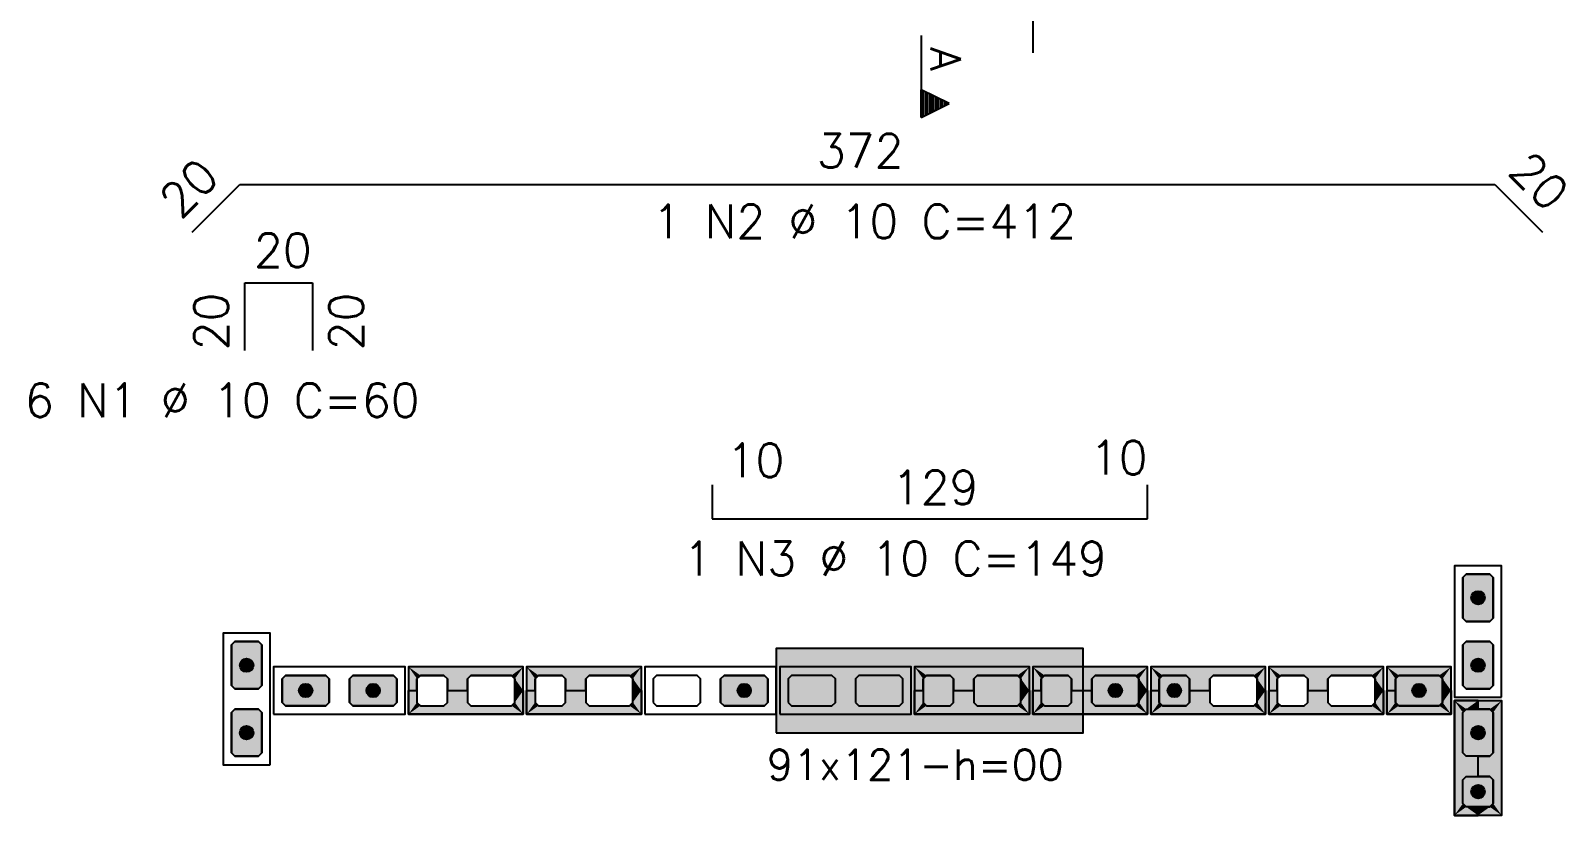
# Model space of a CAD drawing. Extents: x -1.9 to 86, y -1.6 to 61.
# Drawn here: x 53.98 to 63.07, y 13.6 to 18.25 of the extents above; entities that cross this region are included whole.
import ezdxf

# ---------------------------------------------------------------- set-up
doc = ezdxf.new("R2010")
doc.units = 0
doc.header["$MEASUREMENT"] = 0
for name, color, linetype in [('PENA_01', 1, 'CONTINUOUS'), ('PENA_02', 2, 'CONTINUOUS'), ('PENA_03', 3, 'CONTINUOUS'), ('PENA_05', 5, 'CONTINUOUS'), ('PENA_11', 252, 'CONTINUOUS'), ('PENA_21', 100, 'CONTINUOUS'), ('PENA_23', 50, 'CONTINUOUS')]:
    doc.layers.add(name, color=color, linetype=linetype)
doc.styles.get("Standard").update_dxf_attribs({"font": 'ROMANS.SHX'})

msp = doc.modelspace()

# ---------------------------------------------------------------- linework, layer by layer
at = {"layer": 'PENA_01', "linetype": 'Continuous'}
msp.add_line((59.9226, 20.9413), (59.9226, 18.1213), dxfattribs=at)
for points in [[(62.6326, 14.7497), (62.6526, 14.7697), (62.6526, 15.0097), (62.6326, 15.0297), (62.4926, 15.0297), (62.4726, 15.0097), (62.4726, 14.7697), (62.4926, 14.7497), (62.6326, 14.7497)], [(55.3326, 14.3497), (55.3526, 14.3697), (55.3526, 14.6097), (55.3326, 14.6297), (55.1926, 14.6297), (55.1726, 14.6097), (55.1726, 14.3697), (55.1926, 14.3497), (55.3326, 14.3497)], [(62.6326, 14.3497), (62.6526, 14.3697), (62.6526, 14.6097), (62.6326, 14.6297), (62.4926, 14.6297), (62.4726, 14.6097), (62.4726, 14.3697), (62.4926, 14.3497), (62.6326, 14.3497)], [(55.4726, 14.2697), (55.4926, 14.2497), (55.7326, 14.2497), (55.7526, 14.2697), (55.7526, 14.4097), (55.7326, 14.4297), (55.4926, 14.4297), (55.4726, 14.4097), (55.4726, 14.2697)], [(55.8726, 14.2697), (55.8926, 14.2497), (56.1326, 14.2497), (56.1526, 14.2697), (56.1526, 14.4097), (56.1326, 14.4297), (55.8926, 14.4297), (55.8726, 14.4097), (55.8726, 14.2697)], [(56.2926, 14.2497), (56.4326, 14.2497), (56.4526, 14.2697), (56.4526, 14.4097), (56.4326, 14.4297), (56.2926, 14.4297), (56.2726, 14.4097), (56.2726, 14.2697), (56.2926, 14.2497)], [(56.5926, 14.2497), (56.8326, 14.2497), (56.8526, 14.2697), (56.8526, 14.4097), (56.8326, 14.4297), (56.5926, 14.4297), (56.5726, 14.4097), (56.5726, 14.2697), (56.5926, 14.2497)], [(56.9926, 14.2497), (57.1326, 14.2497), (57.1526, 14.2697), (57.1526, 14.4097), (57.1326, 14.4297), (56.9926, 14.4297), (56.9726, 14.4097), (56.9726, 14.2697), (56.9926, 14.2497)], [(57.2926, 14.2497), (57.5326, 14.2497), (57.5526, 14.2697), (57.5526, 14.4097), (57.5326, 14.4297), (57.2926, 14.4297), (57.2726, 14.4097), (57.2726, 14.2697), (57.2926, 14.2497)], [(57.6726, 14.2697), (57.6926, 14.2497), (57.9326, 14.2497), (57.9526, 14.2697), (57.9526, 14.4097), (57.9326, 14.4297), (57.6926, 14.4297), (57.6726, 14.4097), (57.6726, 14.2697)], [(58.0726, 14.2697), (58.0926, 14.2497), (58.3326, 14.2497), (58.3526, 14.2697), (58.3526, 14.4097), (58.3326, 14.4297), (58.0926, 14.4297), (58.0726, 14.4097), (58.0726, 14.2697)], [(58.4726, 14.2697), (58.4926, 14.2497), (58.7326, 14.2497), (58.7526, 14.2697), (58.7526, 14.4097), (58.7326, 14.4297), (58.4926, 14.4297), (58.4726, 14.4097), (58.4726, 14.2697)], [(58.8726, 14.2697), (58.8926, 14.2497), (59.1326, 14.2497), (59.1526, 14.2697), (59.1526, 14.4097), (59.1326, 14.4297), (58.8926, 14.4297), (58.8726, 14.4097), (58.8726, 14.2697)], [(59.2926, 14.2497), (59.4326, 14.2497), (59.4526, 14.2697), (59.4526, 14.4097), (59.4326, 14.4297), (59.2926, 14.4297), (59.2726, 14.4097), (59.2726, 14.2697), (59.2926, 14.2497)], [(59.5926, 14.2497), (59.8326, 14.2497), (59.8526, 14.2697), (59.8526, 14.4097), (59.8326, 14.4297), (59.5926, 14.4297), (59.5726, 14.4097), (59.5726, 14.2697), (59.5926, 14.2497)], [(59.9926, 14.2497), (60.1326, 14.2497), (60.1526, 14.2697), (60.1526, 14.4097), (60.1326, 14.4297), (59.9926, 14.4297), (59.9726, 14.4097), (59.9726, 14.2697), (59.9926, 14.2497)], [(60.2926, 14.2497), (60.5326, 14.2497), (60.5526, 14.2697), (60.5526, 14.4097), (60.5326, 14.4297), (60.2926, 14.4297), (60.2726, 14.4097), (60.2726, 14.2697), (60.2926, 14.2497)], [(60.6926, 14.2497), (60.8326, 14.2497), (60.8526, 14.2697), (60.8526, 14.4097), (60.8326, 14.4297), (60.6926, 14.4297), (60.6726, 14.4097), (60.6726, 14.2697), (60.6926, 14.2497)], [(60.9926, 14.2497), (61.2326, 14.2497), (61.2526, 14.2697), (61.2526, 14.4097), (61.2326, 14.4297), (60.9926, 14.4297), (60.9726, 14.4097), (60.9726, 14.2697), (60.9926, 14.2497)], [(61.3926, 14.2497), (61.5326, 14.2497), (61.5526, 14.2697), (61.5526, 14.4097), (61.5326, 14.4297), (61.3926, 14.4297), (61.3726, 14.4097), (61.3726, 14.2697), (61.3926, 14.2497)], [(61.6926, 14.2497), (61.9326, 14.2497), (61.9526, 14.2697), (61.9526, 14.4097), (61.9326, 14.4297), (61.6926, 14.4297), (61.6726, 14.4097), (61.6726, 14.2697), (61.6926, 14.2497)], [(62.0926, 14.2497), (62.3326, 14.2497), (62.3526, 14.2697), (62.3526, 14.4097), (62.3326, 14.4297), (62.0926, 14.4297), (62.0726, 14.4097), (62.0726, 14.2697), (62.0926, 14.2497)], [(55.3326, 13.9497), (55.3526, 13.9697), (55.3526, 14.2097), (55.3326, 14.2297), (55.1926, 14.2297), (55.1726, 14.2097), (55.1726, 13.9697), (55.1926, 13.9497), (55.3326, 13.9497)], [(62.4726, 13.9697), (62.4726, 14.2097), (62.4926, 14.2297), (62.6326, 14.2297), (62.6526, 14.2097), (62.6526, 13.9697), (62.6326, 13.9497), (62.4926, 13.9497), (62.4726, 13.9697)], [(62.4726, 13.6697), (62.4726, 13.8097), (62.4926, 13.8297), (62.6326, 13.8297), (62.6526, 13.8097), (62.6526, 13.6697), (62.6326, 13.6497), (62.4926, 13.6497), (62.4726, 13.6697)]]:
    msp.add_lwpolyline(points, dxfattribs=at)
at = {"layer": 'PENA_02', "linetype": 'Continuous'}
for points in [[(62.7026, 14.2997), (62.7026, 15.0797), (62.4226, 15.0797), (62.4226, 14.2997), (62.7026, 14.2997)], [(55.4026, 13.8997), (55.4026, 14.6797), (55.1226, 14.6797), (55.1226, 13.8997), (55.4026, 13.8997)], [(55.4226, 14.1997), (56.2026, 14.1997), (56.2026, 14.4797), (55.4226, 14.4797), (55.4226, 14.1997)], [(56.2226, 14.1997), (56.9026, 14.1997), (56.9026, 14.4797), (56.2226, 14.4797), (56.2226, 14.1997)], [(56.9226, 14.1997), (57.6026, 14.1997), (57.6026, 14.4797), (56.9226, 14.4797), (56.9226, 14.1997)], [(57.6226, 14.1997), (58.4026, 14.1997), (58.4026, 14.4797), (57.6226, 14.4797), (57.6226, 14.1997)], [(58.4226, 14.1997), (59.2026, 14.1997), (59.2026, 14.4797), (58.4226, 14.4797), (58.4226, 14.1997)], [(59.2226, 14.1997), (59.9026, 14.1997), (59.9026, 14.4797), (59.2226, 14.4797), (59.2226, 14.1997)], [(59.9226, 14.1997), (60.6026, 14.1997), (60.6026, 14.4797), (59.9226, 14.4797), (59.9226, 14.1997)], [(60.6226, 14.1997), (61.3026, 14.1997), (61.3026, 14.4797), (60.6226, 14.4797), (60.6226, 14.1997)], [(61.3226, 14.1997), (62.0026, 14.1997), (62.0026, 14.4797), (61.3226, 14.4797), (61.3226, 14.1997)], [(62.0226, 14.1997), (62.4026, 14.1997), (62.4026, 14.4797), (62.0226, 14.4797), (62.0226, 14.1997)], [(62.4226, 13.5997), (62.4226, 14.2797), (62.7026, 14.2797), (62.7026, 13.5997), (62.4226, 13.5997)]]:
    msp.add_lwpolyline(points, dxfattribs=at)
at = {"layer": 'PENA_03', "linetype": 'Continuous'}
for p, q in [((59.2607, 18.223), (59.2607, 17.7366)), ((59.4266, 17.8196), (59.2614, 17.9022)), ((59.2614, 17.7378), (59.2614, 17.9014)), ((59.2735, 17.743), (59.2735, 17.8962)), ((59.2862, 17.7494), (59.2862, 17.8898)), ((59.299, 17.7558), (59.299, 17.8834)), ((59.3118, 17.7622), (59.3118, 17.877)), ((59.3245, 17.7685), (59.3245, 17.8707)), ((59.3373, 17.7749), (59.3373, 17.8643)), ((59.35, 17.7813), (59.35, 17.8579)), ((59.3628, 17.7877), (59.3628, 17.8515)), ((59.3756, 17.7941), (59.3756, 17.8451)), ((59.3883, 17.8005), (59.3883, 17.8388)), ((59.4011, 17.8068), (59.4011, 17.8324)), ((59.4123, 17.8124), (59.4122, 17.8268)), ((59.2607, 17.7366), (59.4266, 17.8196))]:
    msp.add_line(p, q, dxfattribs=at)
for points in [[(62.4926, 14.7497), (62.4726, 14.7697), (62.4726, 15.0097), (62.4926, 15.0297), (62.6326, 15.0297), (62.6526, 15.0097), (62.6526, 14.7697), (62.6326, 14.7497), (62.4926, 14.7497)], [(55.1926, 14.3497), (55.1726, 14.3697), (55.1726, 14.6097), (55.1926, 14.6297), (55.3326, 14.6297), (55.3526, 14.6097), (55.3526, 14.3697), (55.3326, 14.3497), (55.1926, 14.3497)], [(62.4926, 14.3497), (62.4726, 14.3697), (62.4726, 14.6097), (62.4926, 14.6297), (62.6326, 14.6297), (62.6526, 14.6097), (62.6526, 14.3697), (62.6326, 14.3497), (62.4926, 14.3497)], [(55.4726, 14.4097), (55.4926, 14.4297), (55.7326, 14.4297), (55.7526, 14.4097), (55.7526, 14.2697), (55.7326, 14.2497), (55.4926, 14.2497), (55.4726, 14.2697), (55.4726, 14.4097)], [(55.8726, 14.4097), (55.8926, 14.4297), (56.1326, 14.4297), (56.1526, 14.4097), (56.1526, 14.2697), (56.1326, 14.2497), (55.8926, 14.2497), (55.8726, 14.2697), (55.8726, 14.4097)], [(58.0726, 14.4097), (58.0926, 14.4297), (58.3326, 14.4297), (58.3526, 14.4097), (58.3526, 14.2697), (58.3326, 14.2497), (58.0926, 14.2497), (58.0726, 14.2697), (58.0726, 14.4097)], [(60.5526, 14.2697), (60.5326, 14.2497), (60.2926, 14.2497), (60.2726, 14.2697), (60.2726, 14.4097), (60.2926, 14.4297), (60.5326, 14.4297), (60.5526, 14.4097), (60.5526, 14.2697)], [(60.6726, 14.4097), (60.6926, 14.4297), (60.8326, 14.4297), (60.8526, 14.4097), (60.8526, 14.2697), (60.8326, 14.2497), (60.6926, 14.2497), (60.6726, 14.2697), (60.6726, 14.4097)], [(62.3526, 14.2697), (62.3326, 14.2497), (62.0926, 14.2497), (62.0726, 14.2697), (62.0726, 14.4097), (62.0926, 14.4297), (62.3326, 14.4297), (62.3526, 14.4097), (62.3526, 14.2697)], [(55.1926, 13.9497), (55.1726, 13.9697), (55.1726, 14.2097), (55.1926, 14.2297), (55.3326, 14.2297), (55.3526, 14.2097), (55.3526, 13.9697), (55.3326, 13.9497), (55.1926, 13.9497)], [(62.6326, 14.2297), (62.6526, 14.2097), (62.6526, 13.9697), (62.6326, 13.9497), (62.4926, 13.9497), (62.4726, 13.9697), (62.4726, 14.2097), (62.4926, 14.2297), (62.6326, 14.2297)], [(62.4726, 13.8097), (62.4926, 13.8297), (62.6326, 13.8297), (62.6526, 13.8097), (62.6526, 13.6697), (62.6326, 13.6497), (62.4926, 13.6497), (62.4726, 13.6697), (62.4726, 13.8097)]]:
    msp.add_lwpolyline(points, dxfattribs=at)
for centre in [(62.5626, 14.8897), (55.2626, 14.4897), (62.5626, 14.4897), (55.6126, 14.3397), (56.0126, 14.3397), (58.2126, 14.3397), (60.4126, 14.3397), (60.7626, 14.3397), (62.2126, 14.3397), (55.2626, 14.0897), (62.5626, 14.0897), (62.5626, 13.7397)]:
    msp.add_circle(centre, 0.04, dxfattribs=at)
for points in [[(62.6026, 14.8897), (62.5426, 14.9244), (62.525, 14.9034)], [(62.6026, 14.8897), (62.5696, 14.9291), (62.5426, 14.9244)], [(62.6026, 14.8897), (62.5933, 14.9154), (62.5696, 14.9291)], [(62.6026, 14.8897), (62.525, 14.9034), (62.525, 14.876)], [(62.6026, 14.8897), (62.525, 14.876), (62.5426, 14.8551)], [(62.6026, 14.8897), (62.5426, 14.8551), (62.5696, 14.8503)], [(62.6026, 14.8897), (62.5696, 14.8503), (62.5933, 14.864)], [(62.6026, 14.8897), (62.5933, 14.864), (62.6026, 14.8897)], [(55.3026, 14.4897), (55.2426, 14.5244), (55.225, 14.5034)], [(55.3026, 14.4897), (55.225, 14.5034), (55.225, 14.476)], [(55.3026, 14.4897), (55.225, 14.476), (55.2426, 14.4551)], [(55.3026, 14.4897), (55.2696, 14.5291), (55.2426, 14.5244)], [(55.3026, 14.4897), (55.2426, 14.4551), (55.2696, 14.4503)], [(55.3026, 14.4897), (55.2933, 14.5154), (55.2696, 14.5291)], [(55.3026, 14.4897), (55.2696, 14.4503), (55.2933, 14.464)], [(55.3026, 14.4897), (55.2933, 14.464), (55.3026, 14.4897)], [(62.6026, 14.4897), (62.5426, 14.5244), (62.525, 14.5034)], [(62.6026, 14.4897), (62.525, 14.5034), (62.525, 14.476)], [(62.6026, 14.4897), (62.525, 14.476), (62.5426, 14.4551)], [(62.6026, 14.4897), (62.5696, 14.5291), (62.5426, 14.5244)], [(62.6026, 14.4897), (62.5426, 14.4551), (62.5696, 14.4503)], [(62.6026, 14.4897), (62.5933, 14.5154), (62.5696, 14.5291)], [(62.6026, 14.4897), (62.5696, 14.4503), (62.5933, 14.464)], [(62.6026, 14.4897), (62.5933, 14.464), (62.6026, 14.4897)], [(55.6526, 14.3397), (55.5926, 14.3744), (55.575, 14.3534)], [(55.6526, 14.3397), (55.6196, 14.3791), (55.5926, 14.3744)], [(55.6526, 14.3397), (55.6433, 14.3654), (55.6196, 14.3791)], [(56.0526, 14.3397), (55.9926, 14.3744), (55.975, 14.3534)], [(56.0526, 14.3397), (56.0196, 14.3791), (55.9926, 14.3744)], [(56.0526, 14.3397), (56.0433, 14.3654), (56.0196, 14.3791)], [(58.2526, 14.3397), (58.1926, 14.3744), (58.175, 14.3534)], [(58.2526, 14.3397), (58.2196, 14.3791), (58.1926, 14.3744)], [(58.2526, 14.3397), (58.2433, 14.3654), (58.2196, 14.3791)], [(60.4526, 14.3397), (60.3926, 14.3744), (60.375, 14.3534)], [(60.4526, 14.3397), (60.4196, 14.3791), (60.3926, 14.3744)], [(60.4526, 14.3397), (60.4433, 14.3654), (60.4196, 14.3791)], [(60.8026, 14.3397), (60.7426, 14.3744), (60.725, 14.3534)], [(60.8026, 14.3397), (60.7696, 14.3791), (60.7426, 14.3744)], [(60.8026, 14.3397), (60.7933, 14.3654), (60.7696, 14.3791)], [(62.2526, 14.3397), (62.1926, 14.3744), (62.175, 14.3534)], [(62.2526, 14.3397), (62.2196, 14.3791), (62.1926, 14.3744)], [(62.2526, 14.3397), (62.2433, 14.3654), (62.2196, 14.3791)], [(55.6526, 14.3397), (55.575, 14.3534), (55.575, 14.326)], [(55.6526, 14.3397), (55.575, 14.326), (55.5926, 14.3051)], [(55.6526, 14.3397), (55.5926, 14.3051), (55.6196, 14.3003)], [(55.6526, 14.3397), (55.6196, 14.3003), (55.6433, 14.314)], [(55.6526, 14.3397), (55.6433, 14.314), (55.6526, 14.3397)], [(56.0526, 14.3397), (55.975, 14.3534), (55.975, 14.326)], [(56.0526, 14.3397), (55.975, 14.326), (55.9926, 14.3051)], [(56.0526, 14.3397), (55.9926, 14.3051), (56.0196, 14.3003)], [(56.0526, 14.3397), (56.0196, 14.3003), (56.0433, 14.314)], [(56.0526, 14.3397), (56.0433, 14.314), (56.0526, 14.3397)], [(58.2526, 14.3397), (58.175, 14.3534), (58.175, 14.326)], [(58.2526, 14.3397), (58.175, 14.326), (58.1926, 14.3051)], [(58.2526, 14.3397), (58.1926, 14.3051), (58.2196, 14.3003)], [(58.2526, 14.3397), (58.2196, 14.3003), (58.2433, 14.314)], [(58.2526, 14.3397), (58.2433, 14.314), (58.2526, 14.3397)], [(60.4526, 14.3397), (60.375, 14.3534), (60.375, 14.326)], [(60.4526, 14.3397), (60.375, 14.326), (60.3926, 14.3051)], [(60.4526, 14.3397), (60.3926, 14.3051), (60.4196, 14.3003)], [(60.4526, 14.3397), (60.4196, 14.3003), (60.4433, 14.314)], [(60.4526, 14.3397), (60.4433, 14.314), (60.4526, 14.3397)], [(60.8026, 14.3397), (60.725, 14.3534), (60.725, 14.326)], [(60.8026, 14.3397), (60.725, 14.326), (60.7426, 14.3051)], [(60.8026, 14.3397), (60.7426, 14.3051), (60.7696, 14.3003)], [(60.8026, 14.3397), (60.7696, 14.3003), (60.7933, 14.314)], [(60.8026, 14.3397), (60.7933, 14.314), (60.8026, 14.3397)], [(62.2526, 14.3397), (62.175, 14.3534), (62.175, 14.326)], [(62.2526, 14.3397), (62.175, 14.326), (62.1926, 14.3051)], [(62.2526, 14.3397), (62.1926, 14.3051), (62.2196, 14.3003)], [(62.2526, 14.3397), (62.2196, 14.3003), (62.2433, 14.314)], [(62.2526, 14.3397), (62.2433, 14.314), (62.2526, 14.3397)], [(55.3026, 14.0897), (55.2426, 14.1244), (55.225, 14.1034)], [(55.3026, 14.0897), (55.225, 14.1034), (55.225, 14.076)], [(55.3026, 14.0897), (55.2696, 14.1291), (55.2426, 14.1244)], [(55.3026, 14.0897), (55.2933, 14.1154), (55.2696, 14.1291)], [(62.6026, 14.0897), (62.5426, 14.1244), (62.525, 14.1034)], [(62.6026, 14.0897), (62.525, 14.1034), (62.525, 14.076)], [(62.6026, 14.0897), (62.5696, 14.1291), (62.5426, 14.1244)], [(62.6026, 14.0897), (62.5933, 14.1154), (62.5696, 14.1291)], [(55.3026, 14.0897), (55.225, 14.076), (55.2426, 14.0551)], [(55.3026, 14.0897), (55.2426, 14.0551), (55.2696, 14.0503)], [(55.3026, 14.0897), (55.2696, 14.0503), (55.2933, 14.064)], [(55.3026, 14.0897), (55.2933, 14.064), (55.3026, 14.0897)], [(62.6026, 14.0897), (62.525, 14.076), (62.5426, 14.0551)], [(62.6026, 14.0897), (62.5426, 14.0551), (62.5696, 14.0503)], [(62.6026, 14.0897), (62.5696, 14.0503), (62.5933, 14.064)], [(62.6026, 14.0897), (62.5933, 14.064), (62.6026, 14.0897)], [(62.6026, 13.7397), (62.5426, 13.7744), (62.525, 13.7534)], [(62.6026, 13.7397), (62.525, 13.7534), (62.525, 13.726)], [(62.6026, 13.7397), (62.525, 13.726), (62.5426, 13.7051)], [(62.6026, 13.7397), (62.5696, 13.7791), (62.5426, 13.7744)], [(62.6026, 13.7397), (62.5426, 13.7051), (62.5696, 13.7003)], [(62.6026, 13.7397), (62.5933, 13.7654), (62.5696, 13.7791)], [(62.6026, 13.7397), (62.5696, 13.7003), (62.5933, 13.714)], [(62.6026, 13.7397), (62.5933, 13.714), (62.6026, 13.7397)]]:
    msp.add_solid(points, dxfattribs=at)
at = {"layer": 'PENA_05', "linetype": 'Continuous'}
for p, q in [((54.9398, 17.0572), (55.2226, 17.3401)), ((55.2226, 17.3401), (62.6626, 17.3401)), ((62.6626, 17.3401), (62.9455, 17.0572)), ((55.2526, 16.3565), (55.2526, 16.7565)), ((55.2526, 16.7565), (55.6526, 16.7565)), ((55.6526, 16.7565), (55.6526, 16.3565)), ((58.0226, 15.5584), (58.0226, 15.3584)), ((60.6026, 15.3584), (60.6026, 15.5587)), ((58.0226, 15.3584), (60.6026, 15.3584))]:
    msp.add_line(p, q, dxfattribs=at)
at = {"layer": 'PENA_11', "linetype": 'Continuous'}
for points in [[(62.4926, 14.7497), (62.4726, 15.0097), (62.4926, 15.0297)], [(62.4926, 14.7497), (62.4726, 14.7697), (62.4726, 15.0097)], [(62.4926, 14.7497), (62.4926, 15.0297), (62.6326, 15.0297)], [(62.4926, 14.7497), (62.6326, 15.0297), (62.6526, 15.0097)], [(62.4926, 14.7497), (62.6526, 15.0097), (62.6526, 14.7697)], [(62.4926, 14.7497), (62.6526, 14.7697), (62.6326, 14.7497)], [(62.4926, 14.7497), (62.6326, 14.7497), (62.4926, 14.7497)], [(55.1926, 14.3497), (55.1726, 14.6097), (55.1926, 14.6297)], [(55.1926, 14.3497), (55.1726, 14.3697), (55.1726, 14.6097)], [(55.1926, 14.3497), (55.1926, 14.6297), (55.3326, 14.6297)], [(55.1926, 14.3497), (55.3326, 14.6297), (55.3526, 14.6097)], [(55.1926, 14.3497), (55.3526, 14.6097), (55.3526, 14.3697)], [(62.4926, 14.3497), (62.4726, 14.6097), (62.4926, 14.6297)], [(62.4926, 14.3497), (62.4726, 14.3697), (62.4726, 14.6097)], [(62.4926, 14.3497), (62.4926, 14.6297), (62.6326, 14.6297)], [(62.4926, 14.3497), (62.6326, 14.6297), (62.6526, 14.6097)], [(62.4926, 14.3497), (62.6526, 14.6097), (62.6526, 14.3697)], [(55.1926, 14.3497), (55.3526, 14.3697), (55.3326, 14.3497)], [(55.4726, 14.4097), (55.4926, 14.4297), (55.7326, 14.4297)], [(55.4726, 14.4097), (55.7326, 14.4297), (55.7526, 14.4097)], [(55.4726, 14.4097), (55.7526, 14.4097), (55.7526, 14.2697)], [(55.4726, 14.4097), (55.7526, 14.2697), (55.7326, 14.2497)], [(55.4726, 14.4097), (55.7326, 14.2497), (55.4926, 14.2497)], [(55.4726, 14.4097), (55.4926, 14.2497), (55.4726, 14.2697)], [(55.4726, 14.4097), (55.4726, 14.2697), (55.4726, 14.4097)], [(55.8726, 14.4097), (55.8926, 14.4297), (56.1326, 14.4297)], [(55.8726, 14.4097), (56.1326, 14.4297), (56.1526, 14.4097)], [(55.8726, 14.4097), (56.1526, 14.4097), (56.1526, 14.2697)], [(55.8726, 14.4097), (56.1526, 14.2697), (56.1326, 14.2497)], [(55.8726, 14.4097), (56.1326, 14.2497), (55.8926, 14.2497)], [(55.8726, 14.4097), (55.8926, 14.2497), (55.8726, 14.2697)], [(55.8726, 14.4097), (55.8726, 14.2697), (55.8726, 14.4097)], [(58.0726, 14.4097), (58.0926, 14.4297), (58.3326, 14.4297)], [(58.0726, 14.4097), (58.3326, 14.4297), (58.3526, 14.4097)], [(58.0726, 14.4097), (58.3526, 14.4097), (58.3526, 14.2697)], [(58.0726, 14.4097), (58.3526, 14.2697), (58.3326, 14.2497)], [(58.0726, 14.4097), (58.3326, 14.2497), (58.0926, 14.2497)], [(58.0726, 14.4097), (58.0926, 14.2497), (58.0726, 14.2697)], [(58.0726, 14.4097), (58.0726, 14.2697), (58.0726, 14.4097)], [(60.5526, 14.2697), (60.2726, 14.4097), (60.2926, 14.4297)], [(60.5526, 14.2697), (60.2726, 14.2697), (60.2726, 14.4097)], [(60.5526, 14.2697), (60.2926, 14.4297), (60.5326, 14.4297)], [(60.5526, 14.2697), (60.5326, 14.4297), (60.5526, 14.4097)], [(60.5526, 14.2697), (60.5526, 14.4097), (60.5526, 14.2697)], [(60.6726, 14.4097), (60.6926, 14.4297), (60.8326, 14.4297)], [(60.6726, 14.4097), (60.8326, 14.4297), (60.8526, 14.4097)], [(60.6726, 14.4097), (60.8526, 14.4097), (60.8526, 14.2697)], [(60.6726, 14.4097), (60.8526, 14.2697), (60.8326, 14.2497)], [(60.6726, 14.4097), (60.8326, 14.2497), (60.6926, 14.2497)], [(60.6726, 14.4097), (60.6926, 14.2497), (60.6726, 14.2697)], [(60.6726, 14.4097), (60.6726, 14.2697), (60.6726, 14.4097)], [(62.3526, 14.2697), (62.0726, 14.4097), (62.0926, 14.4297)], [(62.3526, 14.2697), (62.0726, 14.2697), (62.0726, 14.4097)], [(62.3526, 14.2697), (62.0926, 14.4297), (62.3326, 14.4297)], [(62.3526, 14.2697), (62.3326, 14.4297), (62.3526, 14.4097)], [(62.3526, 14.2697), (62.3526, 14.4097), (62.3526, 14.2697)], [(62.4926, 14.3497), (62.6526, 14.3697), (62.6326, 14.3497)], [(55.1926, 14.3497), (55.3326, 14.3497), (55.1926, 14.3497)], [(62.4926, 14.3497), (62.6326, 14.3497), (62.4926, 14.3497)], [(55.1926, 13.9497), (55.1726, 14.2097), (55.1926, 14.2297)], [(55.1926, 13.9497), (55.1726, 13.9697), (55.1726, 14.2097)], [(55.1926, 13.9497), (55.1926, 14.2297), (55.3326, 14.2297)], [(55.1926, 13.9497), (55.3326, 14.2297), (55.3526, 14.2097)], [(55.1926, 13.9497), (55.3526, 14.2097), (55.3526, 13.9697)], [(60.5526, 14.2697), (60.2926, 14.2497), (60.2726, 14.2697)], [(60.5526, 14.2697), (60.5326, 14.2497), (60.2926, 14.2497)], [(62.3526, 14.2697), (62.0926, 14.2497), (62.0726, 14.2697)], [(62.3526, 14.2697), (62.3326, 14.2497), (62.0926, 14.2497)], [(62.6326, 14.2297), (62.4926, 13.9497), (62.4726, 13.9697)], [(62.6326, 14.2297), (62.4726, 13.9697), (62.4726, 14.2097)], [(62.6326, 14.2297), (62.4726, 14.2097), (62.4926, 14.2297)], [(62.6326, 14.2297), (62.6326, 13.9497), (62.4926, 13.9497)], [(62.6326, 14.2297), (62.4926, 14.2297), (62.6326, 14.2297)], [(62.6326, 14.2297), (62.6526, 14.2097), (62.6526, 13.9697)], [(62.6326, 14.2297), (62.6526, 13.9697), (62.6326, 13.9497)], [(55.1926, 13.9497), (55.3526, 13.9697), (55.3326, 13.9497)], [(55.1926, 13.9497), (55.3326, 13.9497), (55.1926, 13.9497)], [(62.4726, 13.8097), (62.4926, 13.8297), (62.6326, 13.8297)], [(62.4726, 13.8097), (62.6326, 13.8297), (62.6526, 13.8097)], [(62.4726, 13.8097), (62.6526, 13.8097), (62.6526, 13.6697)], [(62.4726, 13.8097), (62.6526, 13.6697), (62.6326, 13.6497)], [(62.4726, 13.8097), (62.6326, 13.6497), (62.4926, 13.6497)], [(62.4726, 13.8097), (62.4926, 13.6497), (62.4726, 13.6697)], [(62.4726, 13.8097), (62.4726, 13.6697), (62.4726, 13.8097)]]:
    msp.add_solid(points, dxfattribs=at)
at = {"layer": 'PENA_21', "linetype": 'Continuous'}
for points in [[(56.2226, 14.3397), (56.2726, 14.3397), (56.2726, 14.4097), (56.2926, 14.4297), (56.4326, 14.4297), (56.4526, 14.4097), (56.4526, 14.3397), (56.5726, 14.3397), (56.5726, 14.4097), (56.5926, 14.4297), (56.8326, 14.4297), (56.8526, 14.4097), (56.8526, 14.3397), (56.9026, 14.3397), (56.9026, 14.4797), (56.2226, 14.4797), (56.2226, 14.3397)], [(56.9226, 14.3397), (56.9726, 14.3397), (56.9726, 14.4097), (56.9926, 14.4297), (57.1326, 14.4297), (57.1526, 14.4097), (57.1526, 14.3397), (57.2726, 14.3397), (57.2726, 14.4097), (57.2926, 14.4297), (57.5326, 14.4297), (57.5526, 14.4097), (57.5526, 14.3397), (57.6026, 14.3397), (57.6026, 14.4797), (56.9226, 14.4797), (56.9226, 14.3397)], [(59.2226, 14.3397), (59.2726, 14.3397), (59.2726, 14.4097), (59.2926, 14.4297), (59.4326, 14.4297), (59.4526, 14.4097), (59.4526, 14.3397), (59.5726, 14.3397), (59.5726, 14.4097), (59.5926, 14.4297), (59.8326, 14.4297), (59.8526, 14.4097), (59.8526, 14.3397), (59.9026, 14.3397), (59.9026, 14.4797), (59.2226, 14.4797), (59.2226, 14.3397)], [(59.9226, 14.3397), (59.9726, 14.3397), (59.9726, 14.4097), (59.9926, 14.4297), (60.1326, 14.4297), (60.1526, 14.4097), (60.1526, 14.3397), (60.2726, 14.3397), (60.2726, 14.4097), (60.2926, 14.4297), (60.5326, 14.4297), (60.5526, 14.4097), (60.5526, 14.3397), (60.6026, 14.3397), (60.6026, 14.4797), (59.9226, 14.4797), (59.9226, 14.3397)], [(60.6226, 14.3397), (60.6726, 14.3397), (60.6726, 14.4097), (60.6926, 14.4297), (60.8326, 14.4297), (60.8526, 14.4097), (60.8526, 14.3397), (60.9726, 14.3397), (60.9726, 14.4097), (60.9926, 14.4297), (61.2326, 14.4297), (61.2526, 14.4097), (61.2526, 14.3397), (61.3026, 14.3397), (61.3026, 14.4797), (60.6226, 14.4797), (60.6226, 14.3397)], [(61.3226, 14.3397), (61.3726, 14.3397), (61.3726, 14.4097), (61.3926, 14.4297), (61.5326, 14.4297), (61.5526, 14.4097), (61.5526, 14.3397), (61.6726, 14.3397), (61.6726, 14.4097), (61.6926, 14.4297), (61.9326, 14.4297), (61.9526, 14.4097), (61.9526, 14.3397), (62.0026, 14.3397), (62.0026, 14.4797), (61.3226, 14.4797), (61.3226, 14.3397)], [(56.2226, 14.3397), (56.2726, 14.3397), (56.2726, 14.2697), (56.2926, 14.2497), (56.4326, 14.2497), (56.4526, 14.2697), (56.4526, 14.3397), (56.5726, 14.3397), (56.5726, 14.2697), (56.5926, 14.2497), (56.8326, 14.2497), (56.8526, 14.2697), (56.8526, 14.3397), (56.9026, 14.3397), (56.9026, 14.1997), (56.2226, 14.1997), (56.2226, 14.3397)], [(56.9226, 14.3397), (56.9726, 14.3397), (56.9726, 14.2697), (56.9926, 14.2497), (57.1326, 14.2497), (57.1526, 14.2697), (57.1526, 14.3397), (57.2726, 14.3397), (57.2726, 14.2697), (57.2926, 14.2497), (57.5326, 14.2497), (57.5526, 14.2697), (57.5526, 14.3397), (57.6026, 14.3397), (57.6026, 14.1997), (56.9226, 14.1997), (56.9226, 14.3397)], [(59.2226, 14.3397), (59.2726, 14.3397), (59.2726, 14.2697), (59.2926, 14.2497), (59.4326, 14.2497), (59.4526, 14.2697), (59.4526, 14.3397), (59.5726, 14.3397), (59.5726, 14.2697), (59.5926, 14.2497), (59.8326, 14.2497), (59.8526, 14.2697), (59.8526, 14.3397), (59.9026, 14.3397), (59.9026, 14.1997), (59.2226, 14.1997), (59.2226, 14.3397)], [(59.9226, 14.3397), (59.9726, 14.3397), (59.9726, 14.2697), (59.9926, 14.2497), (60.1326, 14.2497), (60.1526, 14.2697), (60.1526, 14.3397), (60.2726, 14.3397), (60.2726, 14.2697), (60.2926, 14.2497), (60.5326, 14.2497), (60.5526, 14.2697), (60.5526, 14.3397), (60.6026, 14.3397), (60.6026, 14.1997), (59.9226, 14.1997), (59.9226, 14.3397)], [(60.6226, 14.3397), (60.6726, 14.3397), (60.6726, 14.2697), (60.6926, 14.2497), (60.8326, 14.2497), (60.8526, 14.2697), (60.8526, 14.3397), (60.9726, 14.3397), (60.9726, 14.2697), (60.9926, 14.2497), (61.2326, 14.2497), (61.2526, 14.2697), (61.2526, 14.3397), (61.3026, 14.3397), (61.3026, 14.1997), (60.6226, 14.1997), (60.6226, 14.3397)], [(61.3226, 14.3397), (61.3726, 14.3397), (61.3726, 14.2697), (61.3926, 14.2497), (61.5326, 14.2497), (61.5526, 14.2697), (61.5526, 14.3397), (61.6726, 14.3397), (61.6726, 14.2697), (61.6926, 14.2497), (61.9326, 14.2497), (61.9526, 14.2697), (61.9526, 14.3397), (62.0026, 14.3397), (62.0026, 14.1997), (61.3226, 14.1997), (61.3226, 14.3397)], [(62.5626, 13.5997), (62.5626, 13.6497), (62.4926, 13.6497), (62.4726, 13.6697), (62.4726, 13.8097), (62.4926, 13.8297), (62.5626, 13.8297), (62.5626, 13.9497), (62.4926, 13.9497), (62.4726, 13.9697), (62.4726, 14.2097), (62.4926, 14.2297), (62.5626, 14.2297), (62.5626, 14.2797), (62.4226, 14.2797), (62.4226, 13.5997), (62.5626, 13.5997)], [(62.5626, 13.5997), (62.5626, 13.6497), (62.6326, 13.6497), (62.6526, 13.6697), (62.6526, 13.8097), (62.6326, 13.8297), (62.5626, 13.8297), (62.5626, 13.9497), (62.6326, 13.9497), (62.6526, 13.9697), (62.6526, 14.2097), (62.6326, 14.2297), (62.5626, 14.2297), (62.5626, 14.2797), (62.7026, 14.2797), (62.7026, 13.5997), (62.5626, 13.5997)]]:
    msp.add_lwpolyline(points, dxfattribs=at)
for points in [[(56.9026, 14.4797), (56.2226, 14.4797), (56.2926, 14.4297)], [(56.2226, 14.4797), (56.2226, 14.3397), (56.2726, 14.3397)], [(56.2226, 14.4797), (56.2726, 14.3397), (56.2726, 14.4097)], [(56.2226, 14.4797), (56.2726, 14.4097), (56.2926, 14.4297)], [(56.9026, 14.4797), (56.2926, 14.4297), (56.4326, 14.4297)], [(56.9026, 14.4797), (56.4326, 14.4297), (56.4526, 14.4097)], [(56.9026, 14.4797), (56.4526, 14.4097), (56.5926, 14.4297)], [(56.9026, 14.4797), (56.5926, 14.4297), (56.8326, 14.4297)], [(56.9026, 14.4797), (56.8326, 14.4297), (56.8526, 14.4097)], [(56.9026, 14.4797), (56.8526, 14.4097), (56.9026, 14.3397)], [(57.6026, 14.4797), (56.9226, 14.4797), (56.9926, 14.4297)], [(56.9226, 14.4797), (56.9226, 14.3397), (56.9726, 14.3397)], [(56.9226, 14.4797), (56.9726, 14.3397), (56.9726, 14.4097)], [(56.9226, 14.4797), (56.9726, 14.4097), (56.9926, 14.4297)], [(57.6026, 14.4797), (56.9926, 14.4297), (57.1326, 14.4297)], [(57.6026, 14.4797), (57.1326, 14.4297), (57.1526, 14.4097)], [(57.6026, 14.4797), (57.1526, 14.4097), (57.2926, 14.4297)], [(57.6026, 14.4797), (57.2926, 14.4297), (57.5326, 14.4297)], [(57.6026, 14.4797), (57.5326, 14.4297), (57.5526, 14.4097)], [(57.6026, 14.4797), (57.5526, 14.4097), (57.6026, 14.3397)], [(59.9026, 14.4797), (59.2226, 14.4797), (59.2926, 14.4297)], [(59.2226, 14.4797), (59.2226, 14.3397), (59.2726, 14.3397)], [(59.2226, 14.4797), (59.2726, 14.3397), (59.2726, 14.4097)], [(59.2226, 14.4797), (59.2726, 14.4097), (59.2926, 14.4297)], [(59.9026, 14.4797), (59.2926, 14.4297), (59.4326, 14.4297)], [(59.9026, 14.4797), (59.4326, 14.4297), (59.4526, 14.4097)], [(59.9026, 14.4797), (59.4526, 14.4097), (59.5926, 14.4297)], [(59.9026, 14.4797), (59.5926, 14.4297), (59.8326, 14.4297)], [(59.9026, 14.4797), (59.8326, 14.4297), (59.8526, 14.4097)], [(59.9026, 14.4797), (59.8526, 14.4097), (59.9026, 14.3397)], [(60.6026, 14.4797), (59.9226, 14.4797), (59.9926, 14.4297)], [(59.9226, 14.4797), (59.9226, 14.3397), (59.9726, 14.3397)], [(59.9226, 14.4797), (59.9726, 14.3397), (59.9726, 14.4097)], [(59.9226, 14.4797), (59.9726, 14.4097), (59.9926, 14.4297)], [(60.6026, 14.4797), (59.9926, 14.4297), (60.1326, 14.4297)], [(60.6026, 14.4797), (60.1326, 14.4297), (60.1526, 14.4097)], [(60.6026, 14.4797), (60.1526, 14.4097), (60.2926, 14.4297)], [(60.6026, 14.4797), (60.2926, 14.4297), (60.5326, 14.4297)], [(60.6026, 14.4797), (60.5326, 14.4297), (60.5526, 14.4097)], [(60.6026, 14.4797), (60.5526, 14.4097), (60.6026, 14.3397)], [(61.3026, 14.4797), (60.6226, 14.4797), (60.6926, 14.4297)], [(60.6226, 14.4797), (60.6226, 14.3397), (60.6726, 14.3397)], [(60.6226, 14.4797), (60.6726, 14.3397), (60.6726, 14.4097)], [(60.6226, 14.4797), (60.6726, 14.4097), (60.6926, 14.4297)], [(61.3026, 14.4797), (60.6926, 14.4297), (60.8326, 14.4297)], [(61.3026, 14.4797), (60.8326, 14.4297), (60.8526, 14.4097)], [(61.3026, 14.4797), (60.8526, 14.4097), (60.9926, 14.4297)], [(61.3026, 14.4797), (60.9926, 14.4297), (61.2326, 14.4297)], [(61.3026, 14.4797), (61.2326, 14.4297), (61.2526, 14.4097)], [(61.3026, 14.4797), (61.2526, 14.4097), (61.3026, 14.3397)], [(62.0026, 14.4797), (61.3226, 14.4797), (61.3926, 14.4297)], [(61.3226, 14.4797), (61.3226, 14.3397), (61.3726, 14.3397)], [(61.3226, 14.4797), (61.3726, 14.3397), (61.3726, 14.4097)], [(61.3226, 14.4797), (61.3726, 14.4097), (61.3926, 14.4297)], [(62.0026, 14.4797), (61.3926, 14.4297), (61.5326, 14.4297)], [(62.0026, 14.4797), (61.5326, 14.4297), (61.5526, 14.4097)], [(62.0026, 14.4797), (61.5526, 14.4097), (61.6926, 14.4297)], [(62.0026, 14.4797), (61.6926, 14.4297), (61.9326, 14.4297)], [(62.0026, 14.4797), (61.9326, 14.4297), (61.9526, 14.4097)], [(62.0026, 14.4797), (61.9526, 14.4097), (62.0026, 14.3397)], [(56.4526, 14.4097), (56.5726, 14.4097), (56.5926, 14.4297)], [(56.4526, 14.4097), (56.4526, 14.3397), (56.5726, 14.3397)], [(56.4526, 14.4097), (56.5726, 14.3397), (56.5726, 14.4097)], [(56.9026, 14.3397), (56.8526, 14.4097), (56.8526, 14.3397)], [(57.1526, 14.4097), (57.2726, 14.4097), (57.2926, 14.4297)], [(57.1526, 14.4097), (57.1526, 14.3397), (57.2726, 14.3397)], [(57.1526, 14.4097), (57.2726, 14.3397), (57.2726, 14.4097)], [(57.6026, 14.3397), (57.5526, 14.4097), (57.5526, 14.3397)], [(59.4526, 14.4097), (59.5726, 14.4097), (59.5926, 14.4297)], [(59.4526, 14.4097), (59.4526, 14.3397), (59.5726, 14.3397)], [(59.4526, 14.4097), (59.5726, 14.3397), (59.5726, 14.4097)], [(59.9026, 14.3397), (59.8526, 14.4097), (59.8526, 14.3397)], [(60.1526, 14.4097), (60.2726, 14.4097), (60.2926, 14.4297)], [(60.1526, 14.4097), (60.1526, 14.3397), (60.2726, 14.3397)], [(60.1526, 14.4097), (60.2726, 14.3397), (60.2726, 14.4097)], [(60.6026, 14.3397), (60.5526, 14.4097), (60.5526, 14.3397)], [(60.8526, 14.4097), (60.9726, 14.4097), (60.9926, 14.4297)], [(60.8526, 14.4097), (60.8526, 14.3397), (60.9726, 14.3397)], [(60.8526, 14.4097), (60.9726, 14.3397), (60.9726, 14.4097)], [(61.3026, 14.3397), (61.2526, 14.4097), (61.2526, 14.3397)], [(61.5526, 14.4097), (61.6726, 14.4097), (61.6926, 14.4297)], [(61.5526, 14.4097), (61.5526, 14.3397), (61.6726, 14.3397)], [(61.5526, 14.4097), (61.6726, 14.3397), (61.6726, 14.4097)], [(62.0026, 14.3397), (61.9526, 14.4097), (61.9526, 14.3397)], [(56.2226, 14.1997), (56.2226, 14.3397), (56.2726, 14.3397)], [(56.2226, 14.1997), (56.2726, 14.3397), (56.2726, 14.2697)], [(56.4526, 14.2697), (56.4526, 14.3397), (56.5726, 14.3397)], [(56.4526, 14.2697), (56.5726, 14.3397), (56.5726, 14.2697)], [(56.9026, 14.1997), (56.8526, 14.2697), (56.9026, 14.3397)], [(56.9026, 14.3397), (56.8526, 14.2697), (56.8526, 14.3397)], [(56.9226, 14.1997), (56.9226, 14.3397), (56.9726, 14.3397)], [(56.9226, 14.1997), (56.9726, 14.3397), (56.9726, 14.2697)], [(57.1526, 14.2697), (57.1526, 14.3397), (57.2726, 14.3397)], [(57.1526, 14.2697), (57.2726, 14.3397), (57.2726, 14.2697)], [(57.6026, 14.1997), (57.5526, 14.2697), (57.6026, 14.3397)], [(57.6026, 14.3397), (57.5526, 14.2697), (57.5526, 14.3397)], [(59.2226, 14.1997), (59.2226, 14.3397), (59.2726, 14.3397)], [(59.2226, 14.1997), (59.2726, 14.3397), (59.2726, 14.2697)], [(59.4526, 14.2697), (59.4526, 14.3397), (59.5726, 14.3397)], [(59.4526, 14.2697), (59.5726, 14.3397), (59.5726, 14.2697)], [(59.9026, 14.1997), (59.8526, 14.2697), (59.9026, 14.3397)], [(59.9026, 14.3397), (59.8526, 14.2697), (59.8526, 14.3397)], [(59.9226, 14.1997), (59.9226, 14.3397), (59.9726, 14.3397)], [(59.9226, 14.1997), (59.9726, 14.3397), (59.9726, 14.2697)], [(60.1526, 14.2697), (60.1526, 14.3397), (60.2726, 14.3397)], [(60.1526, 14.2697), (60.2726, 14.3397), (60.2726, 14.2697)], [(60.6026, 14.1997), (60.5526, 14.2697), (60.6026, 14.3397)], [(60.6026, 14.3397), (60.5526, 14.2697), (60.5526, 14.3397)], [(60.6226, 14.1997), (60.6226, 14.3397), (60.6726, 14.3397)], [(60.6226, 14.1997), (60.6726, 14.3397), (60.6726, 14.2697)], [(60.8526, 14.2697), (60.8526, 14.3397), (60.9726, 14.3397)], [(60.8526, 14.2697), (60.9726, 14.3397), (60.9726, 14.2697)], [(61.3026, 14.1997), (61.2526, 14.2697), (61.3026, 14.3397)], [(61.3026, 14.3397), (61.2526, 14.2697), (61.2526, 14.3397)], [(61.3226, 14.1997), (61.3226, 14.3397), (61.3726, 14.3397)], [(61.3226, 14.1997), (61.3726, 14.3397), (61.3726, 14.2697)], [(61.5526, 14.2697), (61.5526, 14.3397), (61.6726, 14.3397)], [(61.5526, 14.2697), (61.6726, 14.3397), (61.6726, 14.2697)], [(62.0026, 14.1997), (61.9526, 14.2697), (62.0026, 14.3397)], [(62.0026, 14.3397), (61.9526, 14.2697), (61.9526, 14.3397)], [(62.5626, 14.2797), (62.4226, 14.2797), (62.4926, 14.2297)], [(62.4926, 14.2297), (62.4226, 14.2797), (62.4726, 14.2097)], [(62.4226, 14.2797), (62.4726, 13.6697), (62.4726, 14.2097)], [(62.4226, 13.5997), (62.4726, 13.6697), (62.4226, 14.2797)], [(62.5626, 14.2297), (62.5626, 14.2797), (62.4926, 14.2297)], [(62.6326, 14.2297), (62.5626, 14.2297), (62.7026, 14.2797)], [(62.5626, 14.2297), (62.5626, 14.2797), (62.7026, 14.2797)], [(62.6526, 14.2097), (62.6326, 14.2297), (62.7026, 14.2797)], [(62.6526, 13.9697), (62.7026, 14.2797), (62.6526, 13.8097)], [(62.6526, 13.8097), (62.7026, 14.2797), (62.6526, 13.6697)], [(62.7026, 14.2797), (62.7026, 13.5997), (62.6526, 13.6697)], [(62.6526, 13.9697), (62.6526, 14.2097), (62.7026, 14.2797)], [(56.2226, 14.1997), (56.2726, 14.2697), (56.2926, 14.2497)], [(56.9026, 14.1997), (56.2226, 14.1997), (56.2926, 14.2497)], [(56.9026, 14.1997), (56.2926, 14.2497), (56.4326, 14.2497)], [(56.9026, 14.1997), (56.4326, 14.2497), (56.4526, 14.2697)], [(56.9026, 14.1997), (56.4526, 14.2697), (56.5926, 14.2497)], [(56.4526, 14.2697), (56.5726, 14.2697), (56.5926, 14.2497)], [(56.9026, 14.1997), (56.5926, 14.2497), (56.8326, 14.2497)], [(56.9026, 14.1997), (56.8326, 14.2497), (56.8526, 14.2697)], [(56.9226, 14.1997), (56.9726, 14.2697), (56.9926, 14.2497)], [(57.6026, 14.1997), (56.9226, 14.1997), (56.9926, 14.2497)], [(57.6026, 14.1997), (56.9926, 14.2497), (57.1326, 14.2497)], [(57.6026, 14.1997), (57.1326, 14.2497), (57.1526, 14.2697)], [(57.6026, 14.1997), (57.1526, 14.2697), (57.2926, 14.2497)], [(57.1526, 14.2697), (57.2726, 14.2697), (57.2926, 14.2497)], [(57.6026, 14.1997), (57.2926, 14.2497), (57.5326, 14.2497)], [(57.6026, 14.1997), (57.5326, 14.2497), (57.5526, 14.2697)], [(59.2226, 14.1997), (59.2726, 14.2697), (59.2926, 14.2497)], [(59.9026, 14.1997), (59.2226, 14.1997), (59.2926, 14.2497)], [(59.9026, 14.1997), (59.2926, 14.2497), (59.4326, 14.2497)], [(59.9026, 14.1997), (59.4326, 14.2497), (59.4526, 14.2697)], [(59.9026, 14.1997), (59.4526, 14.2697), (59.5926, 14.2497)], [(59.4526, 14.2697), (59.5726, 14.2697), (59.5926, 14.2497)], [(59.9026, 14.1997), (59.5926, 14.2497), (59.8326, 14.2497)], [(59.9026, 14.1997), (59.8326, 14.2497), (59.8526, 14.2697)], [(59.9226, 14.1997), (59.9726, 14.2697), (59.9926, 14.2497)], [(60.6026, 14.1997), (59.9226, 14.1997), (59.9926, 14.2497)], [(60.6026, 14.1997), (59.9926, 14.2497), (60.1326, 14.2497)], [(60.6026, 14.1997), (60.1326, 14.2497), (60.1526, 14.2697)], [(60.6026, 14.1997), (60.1526, 14.2697), (60.2926, 14.2497)], [(60.1526, 14.2697), (60.2726, 14.2697), (60.2926, 14.2497)], [(60.6026, 14.1997), (60.2926, 14.2497), (60.5326, 14.2497)], [(60.6026, 14.1997), (60.5326, 14.2497), (60.5526, 14.2697)], [(60.6226, 14.1997), (60.6726, 14.2697), (60.6926, 14.2497)], [(61.3026, 14.1997), (60.6226, 14.1997), (60.6926, 14.2497)], [(61.3026, 14.1997), (60.6926, 14.2497), (60.8326, 14.2497)], [(61.3026, 14.1997), (60.8326, 14.2497), (60.8526, 14.2697)], [(61.3026, 14.1997), (60.8526, 14.2697), (60.9926, 14.2497)], [(60.8526, 14.2697), (60.9726, 14.2697), (60.9926, 14.2497)], [(61.3026, 14.1997), (60.9926, 14.2497), (61.2326, 14.2497)], [(61.3026, 14.1997), (61.2326, 14.2497), (61.2526, 14.2697)], [(61.3226, 14.1997), (61.3726, 14.2697), (61.3926, 14.2497)], [(62.0026, 14.1997), (61.3226, 14.1997), (61.3926, 14.2497)], [(62.0026, 14.1997), (61.3926, 14.2497), (61.5326, 14.2497)], [(62.0026, 14.1997), (61.5326, 14.2497), (61.5526, 14.2697)], [(62.0026, 14.1997), (61.5526, 14.2697), (61.6926, 14.2497)], [(61.5526, 14.2697), (61.6726, 14.2697), (61.6926, 14.2497)], [(62.0026, 14.1997), (61.6926, 14.2497), (61.9326, 14.2497)], [(62.0026, 14.1997), (61.9326, 14.2497), (61.9526, 14.2697)], [(62.4726, 14.2097), (62.4726, 13.6697), (62.4726, 13.8097)], [(62.4726, 14.2097), (62.4726, 13.9697), (62.4726, 13.8097)], [(62.4926, 13.8297), (62.4726, 13.9697), (62.4726, 13.8097)], [(62.4926, 13.8297), (62.4926, 13.9497), (62.4726, 13.9697)], [(62.5626, 13.8297), (62.4926, 13.9497), (62.4926, 13.8297)], [(62.5626, 13.8297), (62.5626, 13.9497), (62.4926, 13.9497)], [(62.5626, 13.8297), (62.6326, 13.9497), (62.6326, 13.8297)], [(62.5626, 13.8297), (62.5626, 13.9497), (62.6326, 13.9497)], [(62.6326, 13.9497), (62.6526, 13.9697), (62.6326, 13.8297)], [(62.6326, 13.8297), (62.6526, 13.9697), (62.6526, 13.8097)], [(62.4926, 13.6497), (62.4726, 13.6697), (62.4226, 13.5997)], [(62.4926, 13.6497), (62.4226, 13.5997), (62.5626, 13.5997)], [(62.4926, 13.6497), (62.5626, 13.5997), (62.5626, 13.6497)], [(62.7026, 13.5997), (62.5626, 13.5997), (62.6326, 13.6497)], [(62.6326, 13.6497), (62.5626, 13.5997), (62.5626, 13.6497)], [(62.6526, 13.6697), (62.7026, 13.5997), (62.6326, 13.6497)]]:
    msp.add_solid(points, dxfattribs=at)
at = {"layer": 'PENA_23', "linetype": 'Continuous'}
for points in [[(58.4026, 14.0897), (60.2226, 14.0897), (60.2226, 14.5897), (58.4026, 14.5897), (58.4026, 14.0897)], [(62.3526, 14.3397), (62.4026, 14.3397), (62.4026, 14.4797), (62.0226, 14.4797), (62.0226, 14.3397), (62.0726, 14.3397), (62.0726, 14.4097), (62.0926, 14.4297), (62.3326, 14.4297), (62.3526, 14.4097), (62.3526, 14.3397)], [(62.3526, 14.3397), (62.4026, 14.3397), (62.4026, 14.1997), (62.0226, 14.1997), (62.0226, 14.3397), (62.0726, 14.3397), (62.0726, 14.2697), (62.0926, 14.2497), (62.3326, 14.2497), (62.3526, 14.2697), (62.3526, 14.3397)]]:
    msp.add_lwpolyline(points, dxfattribs=at)
for points in [[(58.4026, 14.0897), (60.2226, 14.0897), (60.2226, 14.5897)], [(58.4026, 14.0897), (60.2226, 14.5897), (58.4026, 14.5897)], [(58.4026, 14.0897), (58.4026, 14.5897), (58.4026, 14.0897)], [(62.4026, 14.4797), (62.0226, 14.4797), (62.0926, 14.4297)], [(62.0226, 14.4797), (62.0226, 14.3397), (62.0726, 14.3397)], [(62.0226, 14.4797), (62.0726, 14.3397), (62.0726, 14.4097)], [(62.0226, 14.4797), (62.0726, 14.4097), (62.0926, 14.4297)], [(62.4026, 14.4797), (62.0926, 14.4297), (62.3326, 14.4297)], [(62.4026, 14.4797), (62.3326, 14.4297), (62.3526, 14.4097)], [(62.4026, 14.4797), (62.3526, 14.4097), (62.4026, 14.3397)], [(62.4026, 14.3397), (62.3526, 14.4097), (62.3526, 14.3397)], [(62.0226, 14.1997), (62.0226, 14.3397), (62.0726, 14.3397)], [(62.0226, 14.1997), (62.0726, 14.3397), (62.0726, 14.2697)], [(62.4026, 14.1997), (62.3526, 14.2697), (62.4026, 14.3397)], [(62.4026, 14.3397), (62.3526, 14.2697), (62.3526, 14.3397)], [(62.0226, 14.1997), (62.0726, 14.2697), (62.0926, 14.2497)], [(62.4026, 14.1997), (62.0226, 14.1997), (62.0926, 14.2497)], [(62.4026, 14.1997), (62.0926, 14.2497), (62.3326, 14.2497)], [(62.4026, 14.1997), (62.3326, 14.2497), (62.3526, 14.2697)]]:
    msp.add_solid(points, dxfattribs=at)

# ---------------------------------------------------------------- texts
at = {"layer": 'PENA_03', "linetype": 'Continuous'}
for s, height, rotation, p in [('A', 0.18, 270, (59.3161, 18.1533)), ('20', 0.2, 45, (54.8691, 17.128)), ('20', 0.2, 315, (62.7333, 17.4108)), ('20', 0.2, 90, (55.1526, 16.3565)), ('20', 0.2, 90, (55.9526, 16.3565))]:
    msp.add_text(s, height=height, rotation=rotation, dxfattribs=at).set_placement(p)
for s, height, p in [('372', 0.2, (58.6426, 17.4401)), ('1 N2 %%c 10 C=412', 0.2, (57.6687, 17.0209)), ('20', 0.2, (55.3056, 16.8502)), ('6 N1 %%c 10 C=60', 0.2, (53.9481, 15.9609)), ('10', 0.2, (60.2612, 15.6207)), ('10', 0.2, (58.1074, 15.6046)), ('129', 0.2, (59.0872, 15.4439)), ('1 N3 %%c 10 C=149', 0.2, (57.852, 15.0225)), ('91x121-h=00', 0.18, (58.3476, 13.8097))]:
    msp.add_text(s, height=height, dxfattribs=at).set_placement(p)

doc.saveas('drawing.dxf')
